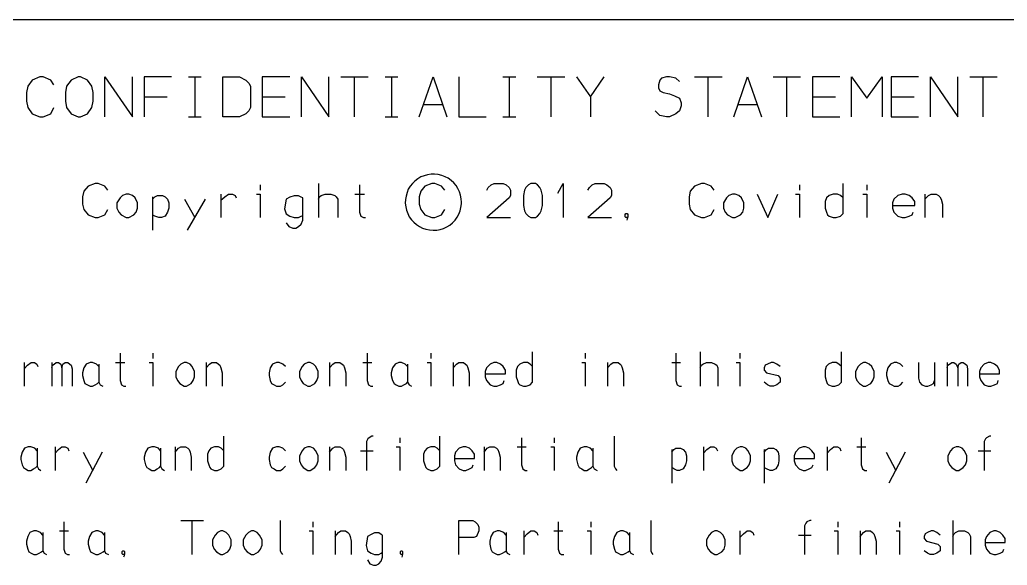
# Model space of a CAD drawing. Extents: x 0 to 1186, y 36 to 805.
# Drawn here: x 728.7 to 825.3, y 91.3 to 144.6 of the extents above; entities that cross this region are included whole.
import ezdxf

# ---------------------------------------------------------------- set-up
doc = ezdxf.new("R2010")
doc.units = 0
doc.layers.add('1', color=1, linetype='CONTINUOUS')

msp = doc.modelspace()

# ---------------------------------------------------------------- linework, layer by layer
at = {"layer": '1'}
for p, q in [((863.9, 144.6), (693.68, 144.6)), ((729.53, 138.1), (729.38, 137.5)), ((729.95, 138.7), (729.53, 138.1)), ((730.7, 139.03), (729.95, 138.7)), ((731.03, 139.03), (730.7, 139.03)), ((731.75, 138.7), (731.03, 139.03)), ((732.05, 138.25), (731.75, 138.7)), ((733.3, 138.1), (733.2, 137.5)), ((733.75, 138.7), (733.3, 138.1)), ((734.43, 139.03), (733.75, 138.7)), ((734.68, 139.03), (734.43, 139.03)), ((735.35, 138.7), (734.68, 139.03)), ((735.78, 138.1), (735.35, 138.7)), ((735.9, 137.5), (735.78, 138.1)), ((737.05, 135.1), (737.05, 139.03)), ((737.05, 139.03), (739.75, 135.1)), ((739.75, 135.1), (739.75, 139.03)), ((743.58, 139.03), (740.9, 139.03)), ((740.9, 139.03), (740.9, 135.1)), ((745.23, 139.03), (746.48, 139.03)), ((745.88, 135.1), (745.88, 139.03)), ((748.58, 135.1), (748.58, 139.03)), ((748.58, 139.03), (750.23, 139.03)), ((750.23, 139.03), (750.85, 138.7)), ((750.85, 138.7), (751.13, 138.4)), ((751.13, 138.4), (751.28, 138.1)), ((751.28, 138.1), (751.28, 136.03)), ((755.13, 139.03), (752.43, 139.03)), ((752.43, 139.03), (752.43, 135.1)), ((756.28, 135.1), (756.28, 139.03)), ((756.28, 139.03), (758.95, 135.1)), ((758.95, 135.1), (758.95, 139.03)), ((760.13, 139.03), (762.8, 139.03)), ((761.45, 135.1), (761.45, 139.03)), ((764.45, 139.03), (765.7, 139.03)), ((765.1, 135.1), (765.1, 139.03)), ((767.8, 135.1), (769.15, 139.03)), ((769.15, 139.03), (770.5, 135.1)), ((771.65, 139.03), (771.65, 135.1)), ((775.98, 139.03), (777.23, 139.03)), ((776.63, 135.1), (776.63, 139.03)), ((779.33, 139.03), (782.03, 139.03)), ((780.68, 135.1), (780.68, 139.03)), ((783.18, 139.03), (784.53, 137.08)), ((784.53, 137.08), (785.88, 139.03)), ((791.33, 138.7), (791.18, 138.25)), ((791.18, 138.25), (791.18, 137.95)), ((791.48, 138.88), (791.33, 138.7)), ((791.98, 139.03), (791.48, 138.88)), ((792.28, 139.03), (791.98, 139.03)), ((792.9, 138.88), (792.28, 139.03)), ((793.25, 138.55), (792.9, 138.88)), ((794.7, 139.03), (797.4, 139.03)), ((796.05, 135.1), (796.05, 139.03)), ((798.55, 135.1), (799.9, 139.03)), ((799.9, 139.03), (801.25, 135.1)), ((802.4, 139.03), (805.08, 139.03)), ((803.75, 135.1), (803.75, 139.03)), ((808.93, 139.03), (806.25, 139.03)), ((806.25, 139.03), (806.25, 135.1)), ((810.08, 135.1), (810.08, 139.03)), ((810.08, 139.03), (811.55, 136.93)), ((811.55, 136.93), (813.05, 139.03)), ((813.05, 139.03), (813.05, 135.1)), ((816.63, 139.03), (813.93, 139.03)), ((813.93, 139.03), (813.93, 135.1)), ((817.78, 135.1), (817.78, 139.03)), ((817.78, 139.03), (820.45, 135.1)), ((820.45, 135.1), (820.45, 139.03)), ((821.63, 139.03), (824.3, 139.03)), ((822.95, 135.1), (822.95, 139.03)), ((729.38, 137.5), (729.38, 136.63)), ((733.2, 137.5), (733.2, 136.63)), ((735.9, 136.63), (735.9, 137.5)), ((791.18, 137.95), (791.33, 137.65)), ((791.33, 137.65), (791.65, 137.5)), ((791.65, 137.5), (792.28, 137.35)), ((792.28, 137.35), (792.75, 137.18)), ((792.75, 137.18), (793.25, 136.93)), ((729.38, 136.63), (729.53, 136.03)), ((733.2, 136.63), (733.3, 136.03)), ((735.78, 136.03), (735.9, 136.63)), ((740.9, 137.08), (743.15, 137.08)), ((752.43, 137.08), (754.68, 137.08)), ((768.2, 136.33), (770.1, 136.33)), ((784.53, 137.08), (784.53, 135.1)), ((793.25, 136.93), (793.4, 136.48)), ((793.4, 136.18), (793.25, 135.7)), ((793.4, 136.48), (793.4, 136.18)), ((798.95, 136.33), (800.85, 136.33)), ((806.25, 137.08), (808.5, 137.08)), ((813.93, 137.08), (816.2, 137.08)), ((729.53, 136.03), (729.95, 135.4)), ((729.95, 135.4), (730.7, 135.1)), ((731.03, 135.1), (731.75, 135.4)), ((731.75, 135.4), (732.05, 136.03)), ((733.3, 136.03), (733.75, 135.4)), ((733.75, 135.4), (734.43, 135.1)), ((734.68, 135.1), (735.35, 135.4)), ((735.35, 135.4), (735.78, 136.03)), ((750.85, 135.4), (750.23, 135.1)), ((751.13, 135.7), (750.85, 135.4)), ((751.28, 136.03), (751.13, 135.7)), ((791.33, 135.25), (790.88, 135.7)), ((791.98, 135.1), (791.33, 135.25)), ((792.9, 135.4), (792.28, 135.1)), ((793.25, 135.7), (792.9, 135.4)), ((730.7, 135.1), (731.03, 135.1)), ((734.43, 135.1), (734.68, 135.1)), ((745.23, 135.1), (746.48, 135.1)), ((750.23, 135.1), (748.58, 135.1)), ((752.43, 135.1), (755.13, 135.1)), ((764.45, 135.1), (765.7, 135.1)), ((771.65, 135.1), (774.33, 135.1)), ((775.98, 135.1), (777.23, 135.1)), ((792.28, 135.1), (791.98, 135.1)), ((806.25, 135.1), (808.93, 135.1)), ((813.93, 135.1), (816.63, 135.1)), ((768.6, 129.45), (768.27, 129.35)), ((768.95, 129.5), (768.6, 129.45)), ((769.3, 129.5), (768.95, 129.5)), ((769.65, 129.48), (769.3, 129.5)), ((770, 129.38), (769.65, 129.48)), ((736.1, 128.6), (735.4, 128.35)), ((736.38, 128.6), (736.1, 128.6)), ((737.05, 128.35), (736.38, 128.6)), ((752.25, 128.48), (752.25, 127.95)), ((757.93, 128.6), (757.93, 125.28)), ((761.95, 128.48), (761.95, 125.8)), ((767.12, 128.6), (766.9, 128.33)), ((767.37, 128.83), (767.12, 128.6)), ((767.65, 129.05), (767.37, 128.83)), ((767.95, 129.23), (767.65, 129.05)), ((768.27, 129.35), (767.95, 129.23)), ((769.03, 128.6), (768.33, 128.35)), ((769.33, 128.6), (769.03, 128.6)), ((769.98, 128.35), (769.33, 128.6)), ((770.32, 129.25), (770, 129.38)), ((770.62, 129.1), (770.32, 129.25)), ((770.9, 128.9), (770.62, 129.1)), ((771.17, 128.65), (770.9, 128.9)), ((771.4, 128.4), (771.17, 128.65)), ((774.53, 128.2), (774.83, 128.48)), ((774.83, 128.48), (775.13, 128.6)), ((775.13, 128.6), (776, 128.6)), ((776, 128.6), (776.28, 128.48)), ((776.28, 128.48), (776.58, 128.2)), ((778.48, 128.48), (778.23, 128.2)), ((778.7, 128.6), (778.48, 128.48)), ((779.15, 128.6), (778.7, 128.6)), ((779.35, 128.48), (779.15, 128.6)), ((779.6, 128.2), (779.35, 128.48)), ((781.35, 127.65), (781.88, 128.6)), ((781.88, 128.6), (781.88, 125.28)), ((784.43, 128.2), (784.7, 128.48)), ((784.7, 128.48), (785, 128.6)), ((785, 128.6), (785.88, 128.6)), ((785.88, 128.6), (786.15, 128.48)), ((786.15, 128.48), (786.45, 128.2)), ((795.4, 128.6), (794.7, 128.35)), ((795.68, 128.6), (795.4, 128.6)), ((796.35, 128.35), (795.68, 128.6)), ((804.98, 128.48), (804.98, 127.95)), ((809.25, 125.65), (809.25, 128.6)), ((811.55, 128.48), (811.55, 127.95)), ((735, 127.83), (734.85, 127.3)), ((735.4, 128.35), (735, 127.83)), ((737.33, 127.95), (737.05, 128.35)), ((739.13, 127.55), (738.78, 127.43)), ((739.38, 127.55), (739.13, 127.55)), ((739.75, 127.43), (739.38, 127.55)), ((748.4, 127.55), (748.4, 125.28)), ((748.78, 127.3), (749.15, 127.55)), ((749.15, 127.55), (749.53, 127.55)), ((749.53, 127.55), (749.78, 127.43)), ((751.88, 127.55), (752.25, 127.55)), ((752.25, 127.55), (752.25, 125.28)), ((758.2, 127.43), (758.6, 127.55)), ((758.6, 127.55), (759.15, 127.55)), ((759.15, 127.55), (759.55, 127.43)), ((761.48, 127.55), (762.45, 127.55)), ((766.6, 127.7), (766.5, 127.35)), ((766.72, 128.03), (766.6, 127.7)), ((766.9, 128.33), (766.72, 128.03)), ((767.95, 127.83), (767.8, 127.3)), ((768.33, 128.35), (767.95, 127.83)), ((770.28, 127.95), (769.98, 128.35)), ((771.57, 128.1), (771.4, 128.4)), ((771.72, 127.78), (771.57, 128.1)), ((771.82, 127.45), (771.72, 127.78)), ((774.4, 127.95), (774.53, 128.2)), ((776.58, 128.2), (776.73, 127.95)), ((776.73, 127.95), (776.73, 127.43)), ((778.1, 127.95), (778, 127.43)), ((778.23, 128.2), (778.1, 127.95)), ((779.7, 127.95), (779.6, 128.2)), ((779.83, 127.43), (779.7, 127.95)), ((784.28, 127.95), (784.43, 128.2)), ((786.45, 128.2), (786.6, 127.95)), ((786.6, 127.95), (786.6, 127.43)), ((794.3, 127.83), (794.18, 127.3)), ((794.7, 128.35), (794.3, 127.83)), ((796.63, 127.95), (796.35, 128.35)), ((798.43, 127.55), (798.08, 127.43)), ((798.7, 127.55), (798.43, 127.55)), ((799.05, 127.43), (798.7, 127.55)), ((800.83, 127.55), (801.88, 125.28)), ((801.88, 125.28), (802.85, 127.55)), ((804.58, 127.55), (804.98, 127.55)), ((804.98, 127.55), (804.98, 125.28)), ((808.28, 127.55), (807.88, 127.43)), ((808.7, 127.55), (808.28, 127.55)), ((808.98, 127.43), (808.7, 127.55)), ((811.18, 127.55), (811.55, 127.55)), ((811.55, 127.55), (811.55, 125.28)), ((815.03, 127.55), (814.6, 127.43)), ((815.3, 127.55), (815.03, 127.55)), ((815.7, 127.43), (815.3, 127.55)), ((817.23, 127.55), (817.23, 125.28)), ((817.6, 127.43), (817.85, 127.55)), ((817.85, 127.55), (818.35, 127.55)), ((818.35, 127.55), (818.58, 127.43)), ((734.85, 127.3), (734.85, 126.58)), ((734.85, 126.58), (735, 126.05)), ((738.53, 127.18), (738.23, 126.7)), ((738.23, 126.7), (738.23, 126.18)), ((738.78, 127.43), (738.53, 127.18)), ((740, 127.18), (739.75, 127.43)), ((740.25, 126.7), (740, 127.18)), ((740.25, 126.18), (740.25, 126.7)), ((741.7, 127.3), (741.7, 124.03)), ((741.7, 127.05), (741.95, 127.3)), ((741.95, 127.3), (742.18, 127.43)), ((742.18, 127.43), (742.68, 127.43)), ((742.68, 127.43), (742.93, 127.3)), ((742.93, 127.3), (743.18, 127.05)), ((743.18, 127.05), (743.3, 126.7)), ((743.3, 126.7), (743.3, 126.18)), ((744.83, 127.05), (745.85, 125.28)), ((746.85, 127.05), (745.1, 124.03)), ((748.4, 126.95), (748.78, 127.3)), ((749.78, 127.43), (749.88, 127.18)), ((754.78, 127.05), (754.63, 126.13)), ((755.15, 127.25), (754.78, 127.05)), ((755.55, 127.4), (755.15, 127.25)), ((756, 127.4), (755.55, 127.4)), ((756.25, 127.25), (756, 127.4)), ((756.4, 127.18), (756.25, 127.25)), ((756.4, 125), (756.4, 127.18)), ((757.93, 127.05), (758.05, 127.3)), ((758.05, 127.3), (758.2, 127.43)), ((759.55, 127.43), (759.68, 127.3)), ((759.68, 127.3), (759.83, 127.05)), ((759.83, 127.05), (759.83, 125.28)), ((766.45, 127.03), (766.42, 126.68)), ((766.42, 126.68), (766.47, 126.33)), ((766.5, 127.35), (766.45, 127.03)), ((767.8, 127.3), (767.8, 126.58)), ((767.8, 126.58), (767.95, 126.05)), ((771.9, 127.1), (771.82, 127.45)), ((771.87, 126.25), (771.92, 126.6)), ((771.92, 126.78), (771.9, 127.1)), ((771.92, 126.6), (771.92, 126.78)), ((776.58, 127.18), (774.4, 125.28)), ((776.73, 127.43), (776.58, 127.18)), ((778, 127.43), (778, 126.43)), ((779.83, 126.43), (779.83, 127.43)), ((786.45, 127.18), (784.28, 125.28)), ((786.6, 127.43), (786.45, 127.18)), ((794.18, 127.3), (794.18, 126.58)), ((794.18, 126.58), (794.3, 126.05)), ((797.83, 127.18), (797.55, 126.7)), ((797.55, 126.7), (797.55, 126.18)), ((798.08, 127.43), (797.83, 127.18)), ((799.3, 127.18), (799.05, 127.43)), ((799.55, 126.7), (799.3, 127.18)), ((799.55, 126.18), (799.55, 126.7)), ((807.63, 127.18), (807.48, 126.83)), ((807.48, 126.83), (807.48, 126.18)), ((807.88, 127.43), (807.63, 127.18)), ((809.25, 127.18), (808.98, 127.43)), ((814.2, 127.05), (814.08, 126.7)), ((814.08, 126.7), (814.08, 126.18)), ((814.6, 127.43), (814.2, 127.05)), ((816, 127.18), (815.7, 127.43)), ((816.25, 126.83), (816, 127.18)), ((816.25, 126.43), (816.25, 126.83)), ((817.23, 127.05), (817.6, 127.43)), ((818.58, 127.43), (818.7, 127.3)), ((818.7, 127.3), (818.83, 127.05)), ((818.83, 127.05), (818.95, 126.58)), ((818.95, 126.58), (818.95, 125.28)), ((735, 126.05), (735.4, 125.53)), ((737.05, 125.53), (737.33, 126.05)), ((738.23, 126.18), (738.4, 125.8)), ((738.4, 125.8), (738.65, 125.53)), ((739.88, 125.53), (740.1, 125.8)), ((740.1, 125.8), (740.25, 126.18)), ((743.18, 125.8), (742.93, 125.4)), ((743.3, 126.18), (743.18, 125.8)), ((754.63, 126.13), (754.78, 125.63)), ((754.78, 125.63), (755.15, 125.4)), ((761.95, 125.8), (762.08, 125.4)), ((766.47, 126.33), (766.55, 125.98)), ((766.55, 125.98), (766.67, 125.65)), ((766.67, 125.65), (766.82, 125.35)), ((767.95, 126.05), (768.33, 125.53)), ((769.98, 125.53), (770.28, 126.05)), ((771.5, 125.3), (771.67, 125.6)), ((771.67, 125.6), (771.8, 125.93)), ((771.8, 125.93), (771.87, 126.25)), ((778, 126.43), (778.1, 125.93)), ((778.1, 125.93), (778.23, 125.65)), ((778.23, 125.65), (778.48, 125.4)), ((779.35, 125.4), (779.6, 125.65)), ((779.6, 125.65), (779.7, 125.93)), ((779.7, 125.93), (779.83, 126.43)), ((787.93, 125.58), (788, 125.65)), ((787.93, 125.35), (787.93, 125.58)), ((788, 125.65), (788.13, 125.65)), ((788.13, 125.65), (788.2, 125.58)), ((788.2, 125.58), (788.2, 125.35)), ((794.3, 126.05), (794.7, 125.53)), ((796.35, 125.53), (796.63, 126.05)), ((797.55, 126.18), (797.7, 125.8)), ((797.7, 125.8), (797.95, 125.53)), ((799.2, 125.53), (799.43, 125.8)), ((799.43, 125.8), (799.55, 126.18)), ((807.48, 126.18), (807.63, 125.8)), ((807.63, 125.8), (807.73, 125.53)), ((808.98, 125.4), (809.25, 125.65)), ((814.08, 126.43), (816.25, 126.43)), ((814.08, 126.18), (814.2, 125.8)), ((814.2, 125.8), (814.6, 125.4)), ((816, 125.53), (816.1, 125.8)), ((735.4, 125.53), (736.1, 125.28)), ((736.1, 125.28), (736.38, 125.28)), ((736.38, 125.28), (737.05, 125.53)), ((738.65, 125.53), (739.13, 125.28)), ((739.13, 125.28), (739.38, 125.28)), ((739.38, 125.28), (739.88, 125.53)), ((741.95, 125.4), (741.7, 125.53)), ((742.33, 125.28), (741.95, 125.4)), ((742.58, 125.28), (742.33, 125.28)), ((742.93, 125.4), (742.58, 125.28)), ((754.78, 124.75), (755.03, 124.38)), ((755.15, 125.4), (755.55, 125.28)), ((755.55, 125.28), (756, 125.28)), ((756, 125.28), (756.25, 125.4)), ((756, 124.38), (756.25, 124.63)), ((756.25, 125.4), (756.4, 125.48)), ((756.25, 124.63), (756.4, 125)), ((762.08, 125.4), (762.33, 125.28)), ((762.33, 125.28), (762.55, 125.28)), ((766.82, 125.35), (767.02, 125.05)), ((767.02, 125.05), (767.25, 124.8)), ((767.25, 124.8), (767.52, 124.58)), ((767.52, 124.58), (767.82, 124.38)), ((768.33, 125.53), (769.03, 125.28)), ((769.03, 125.28), (769.33, 125.28)), ((769.33, 125.28), (769.98, 125.53)), ((770.77, 124.53), (771.05, 124.75)), ((771.05, 124.75), (771.3, 125)), ((771.3, 125), (771.5, 125.3)), ((774.4, 125.28), (776.73, 125.28)), ((778.48, 125.4), (778.7, 125.28)), ((778.7, 125.28), (779.15, 125.28)), ((779.15, 125.28), (779.35, 125.4)), ((784.28, 125.28), (786.6, 125.28)), ((788, 125.28), (787.93, 125.35)), ((788.13, 125.28), (788, 125.28)), ((788.13, 125.15), (788.08, 125)), ((788.2, 125.35), (788.13, 125.28)), ((788.2, 125.35), (788.13, 125.15)), ((794.7, 125.53), (795.4, 125.28)), ((795.4, 125.28), (795.68, 125.28)), ((795.68, 125.28), (796.35, 125.53)), ((797.95, 125.53), (798.43, 125.28)), ((798.43, 125.28), (798.7, 125.28)), ((798.7, 125.28), (799.2, 125.53)), ((807.73, 125.53), (807.88, 125.4)), ((807.88, 125.4), (808.28, 125.28)), ((808.28, 125.28), (808.58, 125.28)), ((808.58, 125.28), (808.98, 125.4)), ((814.6, 125.4), (815.03, 125.28)), ((815.03, 125.28), (815.3, 125.28)), ((815.3, 125.28), (815.7, 125.4)), ((815.7, 125.4), (816, 125.53)), ((755.03, 124.38), (755.43, 124.23)), ((755.43, 124.23), (755.73, 124.23)), ((755.73, 124.23), (756, 124.38)), ((767.82, 124.38), (768.12, 124.23)), ((768.12, 124.23), (768.45, 124.13)), ((768.45, 124.13), (768.8, 124.05)), ((768.8, 124.05), (769.15, 124.03)), ((769.15, 124.03), (769.5, 124.03)), ((769.5, 124.03), (769.85, 124.1)), ((769.85, 124.1), (770.17, 124.2)), ((770.17, 124.2), (770.5, 124.35)), ((770.5, 124.35), (770.77, 124.53)), ((778.88, 109.18), (778.88, 112.13)), ((795.25, 112.13), (795.25, 108.8)), ((809.08, 109.18), (809.08, 112.13)), ((729.15, 111.1), (729.15, 108.8)), ((729.48, 110.83), (729.83, 111.1)), ((729.83, 111.1), (730.18, 111.1)), ((730.18, 111.1), (730.4, 110.95)), ((731.85, 111.1), (731.85, 108.8)), ((732.08, 110.95), (732.3, 111.1)), ((732.3, 111.1), (732.5, 111.1)), ((732.5, 111.1), (732.73, 110.95)), ((732.95, 110.95), (733.18, 111.1)), ((733.18, 111.1), (733.43, 111.1)), ((733.43, 111.1), (733.63, 110.95)), ((735.6, 111.1), (735.23, 110.95)), ((735.85, 111.1), (735.6, 111.1)), ((736.23, 110.95), (735.85, 111.1)), ((738.1, 111.1), (739, 111.1)), ((738.55, 112), (738.55, 109.33)), ((741.38, 111.1), (741.73, 111.1)), ((741.73, 112), (741.73, 111.48)), ((741.73, 111.1), (741.73, 108.8)), ((744.8, 111.1), (744.48, 110.95)), ((745.03, 111.1), (744.8, 111.1)), ((745.38, 110.95), (745.03, 111.1)), ((746.95, 111.1), (746.95, 108.8)), ((747.28, 110.95), (747.5, 111.1)), ((747.5, 111.1), (747.95, 111.1)), ((747.95, 111.1), (748.15, 110.95)), ((753.83, 111.1), (753.45, 110.95)), ((754.1, 111.1), (753.83, 111.1)), ((754.45, 110.95), (754.1, 111.1)), ((756.9, 111.1), (756.55, 110.95)), ((757.13, 111.1), (756.9, 111.1)), ((757.45, 110.95), (757.13, 111.1)), ((759.03, 111.1), (759.03, 108.8)), ((759.35, 110.95), (759.58, 111.1)), ((759.58, 111.1), (760.03, 111.1)), ((760.03, 111.1), (760.25, 110.95)), ((762.28, 111.1), (763.15, 111.1)), ((762.7, 112), (762.7, 109.33)), ((765.8, 111.1), (765.43, 110.95)), ((766.05, 111.1), (765.8, 111.1)), ((766.43, 110.95), (766.05, 111.1)), ((768.58, 111.1), (768.93, 111.1)), ((768.93, 112), (768.93, 111.48)), ((768.93, 111.1), (768.93, 108.8)), ((771.1, 111.1), (771.1, 108.8)), ((771.43, 110.95), (771.65, 111.1)), ((771.65, 111.1), (772.13, 111.1)), ((772.13, 111.1), (772.33, 110.95)), ((775.1, 111.1), (774.73, 110.95)), ((775.38, 111.1), (775.1, 111.1)), ((775.73, 110.95), (775.38, 111.1)), ((777.98, 111.1), (777.63, 110.95)), ((778.38, 111.1), (777.98, 111.1)), ((778.63, 110.95), (778.38, 111.1)), ((783.68, 111.1), (784.03, 111.1)), ((784.03, 112), (784.03, 111.48)), ((784.03, 111.1), (784.03, 108.8)), ((786.2, 111.1), (786.2, 108.8)), ((786.53, 110.95), (786.75, 111.1)), ((786.75, 111.1), (787.23, 111.1)), ((787.23, 111.1), (787.43, 110.95)), ((792.48, 111.1), (793.35, 111.1)), ((792.9, 112), (792.9, 109.33)), ((795.53, 110.95), (795.88, 111.1)), ((795.88, 111.1), (796.38, 111.1)), ((796.38, 111.1), (796.73, 110.95)), ((798.78, 111.1), (799.13, 111.1)), ((799.13, 112), (799.13, 111.48)), ((799.13, 111.1), (799.13, 108.8)), ((802.2, 111.1), (801.85, 110.95)), ((802.43, 111.1), (802.2, 111.1)), ((802.75, 110.95), (802.43, 111.1)), ((808.18, 111.1), (807.83, 110.95)), ((808.58, 111.1), (808.18, 111.1)), ((808.83, 110.95), (808.58, 111.1)), ((811.25, 111.1), (810.93, 110.95)), ((811.48, 111.1), (811.25, 111.1)), ((811.8, 110.95), (811.48, 111.1)), ((814.23, 111.1), (813.88, 110.95)), ((814.5, 111.1), (814.23, 111.1)), ((814.85, 110.95), (814.5, 111.1)), ((816.63, 111.1), (816.63, 109.58)), ((818.18, 111.1), (818.18, 108.8)), ((819.43, 111.1), (819.43, 108.8)), ((819.65, 110.95), (819.88, 111.1)), ((819.88, 111.1), (820.08, 111.1)), ((820.08, 111.1), (820.3, 110.95)), ((820.55, 110.95), (820.78, 111.1)), ((820.78, 111.1), (821, 111.1)), ((821, 111.1), (821.2, 110.95)), ((823.42, 111.1), (823.05, 110.95)), ((823.7, 111.1), (823.42, 111.1)), ((824.05, 110.95), (823.7, 111.1)), ((729.15, 110.48), (729.48, 110.83)), ((730.4, 110.95), (730.5, 110.7)), ((731.85, 110.58), (731.93, 110.83)), ((731.93, 110.83), (732.08, 110.95)), ((732.73, 110.95), (732.85, 110.58)), ((732.85, 110.58), (732.95, 110.95)), ((732.85, 110.58), (732.85, 108.8)), ((733.63, 110.95), (733.75, 110.83)), ((733.75, 110.83), (733.85, 110.48)), ((733.85, 110.48), (733.85, 108.8)), ((734.98, 110.58), (734.85, 110.1)), ((734.85, 110.1), (734.85, 109.83)), ((735.23, 110.95), (734.98, 110.58)), ((736.45, 110.7), (736.23, 110.95)), ((736.45, 110.95), (736.45, 109.18)), ((744.25, 110.7), (744, 110.23)), ((744, 110.23), (744, 109.7)), ((744.48, 110.95), (744.25, 110.7)), ((745.6, 110.7), (745.38, 110.95)), ((745.83, 110.23), (745.6, 110.7)), ((745.83, 109.7), (745.83, 110.23)), ((746.95, 110.58), (747.28, 110.95)), ((748.15, 110.95), (748.28, 110.83)), ((748.28, 110.83), (748.4, 110.58)), ((748.4, 110.58), (748.53, 110.1)), ((748.53, 110.1), (748.53, 108.8)), ((753.23, 110.58), (753.1, 110.1)), ((753.1, 110.1), (753.1, 109.83)), ((753.45, 110.95), (753.23, 110.58)), ((754.7, 110.7), (754.45, 110.95)), ((756.33, 110.7), (756.08, 110.23)), ((756.08, 110.23), (756.08, 109.7)), ((756.55, 110.95), (756.33, 110.7)), ((757.68, 110.7), (757.45, 110.95)), ((757.9, 110.23), (757.68, 110.7)), ((757.9, 109.7), (757.9, 110.23)), ((759.03, 110.58), (759.35, 110.95)), ((760.25, 110.95), (760.38, 110.83)), ((760.38, 110.83), (760.48, 110.58)), ((760.48, 110.58), (760.6, 110.1)), ((760.6, 110.1), (760.6, 108.8)), ((765.18, 110.58), (765.05, 110.1)), ((765.05, 110.1), (765.05, 109.83)), ((765.43, 110.95), (765.18, 110.58)), ((766.65, 110.7), (766.43, 110.95)), ((766.65, 110.95), (766.65, 109.18)), ((771.1, 110.58), (771.43, 110.95)), ((772.33, 110.95), (772.45, 110.83)), ((772.45, 110.83), (772.55, 110.58)), ((772.55, 110.58), (772.68, 110.1)), ((772.68, 110.1), (772.68, 108.8)), ((774.38, 110.58), (774.25, 110.23)), ((774.25, 110.23), (774.25, 109.7)), ((774.73, 110.95), (774.38, 110.58)), ((776, 110.7), (775.73, 110.95)), ((776.23, 110.35), (776, 110.7)), ((776.23, 109.98), (776.23, 110.35)), ((777.4, 110.7), (777.28, 110.35)), ((777.28, 110.35), (777.28, 109.7)), ((777.63, 110.95), (777.4, 110.7)), ((778.88, 110.7), (778.63, 110.95)), ((786.2, 110.58), (786.53, 110.95)), ((787.43, 110.95), (787.55, 110.83)), ((787.55, 110.83), (787.65, 110.58)), ((787.65, 110.58), (787.78, 110.1)), ((787.78, 110.1), (787.78, 108.8)), ((795.25, 110.58), (795.4, 110.83)), ((795.4, 110.83), (795.53, 110.95)), ((796.73, 110.95), (796.88, 110.83)), ((796.88, 110.83), (797, 110.58)), ((797, 110.58), (797, 108.8)), ((801.63, 110.83), (801.53, 110.58)), ((801.53, 110.58), (801.53, 110.35)), ((801.53, 110.35), (801.75, 110.1)), ((801.85, 110.95), (801.63, 110.83)), ((801.75, 110.1), (802.88, 109.83)), ((803.08, 110.7), (802.75, 110.95)), ((807.6, 110.7), (807.48, 110.35)), ((807.48, 110.35), (807.48, 109.7)), ((807.83, 110.95), (807.6, 110.7)), ((809.08, 110.7), (808.83, 110.95)), ((810.7, 110.7), (810.45, 110.23)), ((810.45, 110.23), (810.45, 109.7)), ((810.93, 110.95), (810.7, 110.7)), ((812.05, 110.7), (811.8, 110.95)), ((812.28, 110.23), (812.05, 110.7)), ((812.28, 109.7), (812.28, 110.23)), ((813.63, 110.58), (813.5, 110.1)), ((813.5, 110.1), (813.5, 109.83)), ((813.88, 110.95), (813.63, 110.58)), ((815.1, 110.7), (814.85, 110.95)), ((819.43, 110.58), (819.5, 110.83)), ((819.5, 110.83), (819.65, 110.95)), ((820.3, 110.95), (820.45, 110.58)), ((820.45, 110.58), (820.55, 110.95)), ((820.45, 110.58), (820.45, 108.8)), ((821.2, 110.95), (821.33, 110.83)), ((821.33, 110.83), (821.42, 110.48)), ((821.42, 110.48), (821.42, 108.8)), ((822.7, 110.58), (822.58, 110.23)), ((822.58, 110.23), (822.58, 109.7)), ((823.05, 110.95), (822.7, 110.58)), ((824.33, 110.7), (824.05, 110.95)), ((824.55, 110.35), (824.33, 110.7)), ((824.55, 109.98), (824.55, 110.35)), ((734.85, 109.83), (734.98, 109.33)), ((734.98, 109.33), (735.1, 109.05)), ((736.33, 109.05), (736.45, 109.18)), ((736.45, 109.18), (736.58, 108.93)), ((738.55, 109.33), (738.68, 108.93)), ((744, 109.7), (744.15, 109.33)), ((744.15, 109.33), (744.38, 109.05)), ((745.5, 109.05), (745.7, 109.33)), ((745.7, 109.33), (745.83, 109.7)), ((753.1, 109.83), (753.23, 109.33)), ((753.23, 109.33), (753.33, 109.05)), ((754.45, 108.93), (754.7, 109.18)), ((756.08, 109.7), (756.23, 109.33)), ((756.23, 109.33), (756.45, 109.05)), ((757.58, 109.05), (757.78, 109.33)), ((757.78, 109.33), (757.9, 109.7)), ((762.7, 109.33), (762.83, 108.93)), ((765.05, 109.83), (765.18, 109.33)), ((765.18, 109.33), (765.33, 109.05)), ((766.53, 109.05), (766.65, 109.18)), ((766.65, 109.18), (766.8, 108.93)), ((774.25, 109.98), (776.23, 109.98)), ((774.25, 109.7), (774.38, 109.33)), ((774.38, 109.33), (774.73, 108.93)), ((776, 109.05), (776.1, 109.33)), ((777.28, 109.7), (777.4, 109.33)), ((777.4, 109.33), (777.5, 109.05)), ((778.63, 108.93), (778.88, 109.18)), ((792.9, 109.33), (793.03, 108.93)), ((801.85, 108.93), (801.53, 109.18)), ((803.08, 109.18), (802.75, 108.93)), ((802.88, 109.83), (803.08, 109.58)), ((803.08, 109.58), (803.08, 109.18)), ((807.48, 109.7), (807.6, 109.33)), ((807.6, 109.33), (807.7, 109.05)), ((808.83, 108.93), (809.08, 109.18)), ((810.45, 109.7), (810.6, 109.33)), ((810.6, 109.33), (810.83, 109.05)), ((811.95, 109.05), (812.15, 109.33)), ((812.15, 109.33), (812.28, 109.7)), ((813.5, 109.83), (813.63, 109.33)), ((813.63, 109.33), (813.75, 109.05)), ((814.85, 108.93), (815.1, 109.18)), ((816.63, 109.58), (816.73, 109.18)), ((816.73, 109.18), (816.95, 108.93)), ((818.08, 109.05), (818.18, 109.33)), ((822.58, 109.98), (824.55, 109.98)), ((822.58, 109.7), (822.7, 109.33)), ((822.7, 109.33), (823.05, 108.93)), ((824.33, 109.05), (824.42, 109.33)), ((735.1, 109.05), (735.35, 108.93)), ((735.35, 108.93), (735.6, 108.8)), ((735.6, 108.8), (735.85, 108.8)), ((735.85, 108.8), (736.1, 108.93)), ((736.1, 108.93), (736.33, 109.05)), ((736.58, 108.93), (736.85, 108.8)), ((738.68, 108.93), (738.9, 108.8)), ((738.9, 108.8), (739.1, 108.8)), ((744.38, 109.05), (744.8, 108.8)), ((744.8, 108.8), (745.03, 108.8)), ((745.03, 108.8), (745.5, 109.05)), ((753.33, 109.05), (753.6, 108.93)), ((753.6, 108.93), (753.83, 108.8)), ((753.83, 108.8), (754.23, 108.8)), ((754.23, 108.8), (754.45, 108.93)), ((756.45, 109.05), (756.9, 108.8)), ((756.9, 108.8), (757.13, 108.8)), ((757.13, 108.8), (757.58, 109.05)), ((762.83, 108.93), (763.05, 108.8)), ((763.05, 108.8), (763.25, 108.8)), ((765.33, 109.05), (765.55, 108.93)), ((765.55, 108.93), (765.8, 108.8)), ((765.8, 108.8), (766.05, 108.8)), ((766.05, 108.8), (766.3, 108.93)), ((766.3, 108.93), (766.53, 109.05)), ((766.8, 108.93), (767.05, 108.8)), ((774.73, 108.93), (775.1, 108.8)), ((775.1, 108.8), (775.38, 108.8)), ((775.38, 108.8), (775.73, 108.93)), ((775.73, 108.93), (776, 109.05)), ((777.5, 109.05), (777.63, 108.93)), ((777.63, 108.93), (777.98, 108.8)), ((777.98, 108.8), (778.25, 108.8)), ((778.25, 108.8), (778.63, 108.93)), ((793.03, 108.93), (793.25, 108.8)), ((793.25, 108.8), (793.45, 108.8)), ((802.1, 108.8), (801.85, 108.93)), ((802.43, 108.8), (802.1, 108.8)), ((802.75, 108.93), (802.43, 108.8)), ((807.7, 109.05), (807.83, 108.93)), ((807.83, 108.93), (808.18, 108.8)), ((808.18, 108.8), (808.45, 108.8)), ((808.45, 108.8), (808.83, 108.93)), ((810.83, 109.05), (811.25, 108.8)), ((811.25, 108.8), (811.48, 108.8)), ((811.48, 108.8), (811.95, 109.05)), ((813.75, 109.05), (814, 108.93)), ((814, 108.93), (814.23, 108.8)), ((814.23, 108.8), (814.63, 108.8)), ((814.63, 108.8), (814.85, 108.93)), ((816.95, 108.93), (817.3, 108.8)), ((817.3, 108.8), (817.53, 108.8)), ((817.53, 108.8), (817.85, 108.93)), ((817.85, 108.93), (818.08, 109.05)), ((823.05, 108.93), (823.42, 108.8)), ((823.42, 108.8), (823.7, 108.8)), ((823.7, 108.8), (824.05, 108.93)), ((824.05, 108.93), (824.33, 109.05)), ((748.67, 100.95), (748.67, 103.9)), ((762.78, 103.63), (762.65, 103.38)), ((762.65, 103.38), (762.65, 100.55)), ((762.88, 103.75), (762.78, 103.63)), ((763.15, 103.9), (762.88, 103.75)), ((763.28, 103.9), (763.15, 103.9)), ((765.9, 103.75), (765.9, 103.25)), ((769.8, 100.95), (769.8, 103.9)), ((777.8, 103.75), (777.8, 101.08)), ((781, 103.75), (781, 103.25)), ((786.85, 103.9), (786.85, 100.95)), ((811.02, 103.75), (811.02, 101.08)), ((823.18, 103.63), (823.05, 103.38)), ((823.05, 103.38), (823.05, 100.55)), ((823.28, 103.75), (823.18, 103.63)), ((823.55, 103.9), (823.28, 103.75)), ((823.7, 103.9), (823.55, 103.9)), ((729.18, 102.73), (728.95, 102.33)), ((729.55, 102.85), (729.18, 102.73)), ((729.8, 102.85), (729.55, 102.85)), ((730.2, 102.73), (729.8, 102.85)), ((730.43, 102.45), (730.2, 102.73)), ((730.43, 102.73), (730.43, 100.95)), ((732.18, 102.85), (732.18, 100.55)), ((732.18, 102.25), (732.5, 102.6)), ((732.5, 102.6), (732.85, 102.85)), ((732.85, 102.85), (733.18, 102.85)), ((733.18, 102.85), (733.43, 102.73)), ((733.43, 102.73), (733.53, 102.45)), ((741.25, 102.73), (741.03, 102.33)), ((741.63, 102.85), (741.25, 102.73)), ((741.9, 102.85), (741.63, 102.85)), ((742.28, 102.73), (741.9, 102.85)), ((742.5, 102.45), (742.28, 102.73)), ((742.5, 102.73), (742.5, 100.95)), ((743.93, 102.85), (743.93, 100.55)), ((743.93, 102.33), (744.25, 102.73)), ((744.25, 102.73), (744.48, 102.85)), ((744.48, 102.85), (744.93, 102.85)), ((744.93, 102.85), (745.15, 102.73)), ((745.15, 102.73), (745.28, 102.6)), ((745.28, 102.6), (745.38, 102.33)), ((747.2, 102.45), (747.08, 102.13)), ((747.42, 102.73), (747.2, 102.45)), ((747.77, 102.85), (747.42, 102.73)), ((748.17, 102.85), (747.77, 102.85)), ((748.42, 102.73), (748.17, 102.85)), ((748.67, 102.45), (748.42, 102.73)), ((753.45, 102.73), (753.23, 102.33)), ((753.83, 102.85), (753.45, 102.73)), ((754.1, 102.85), (753.83, 102.85)), ((754.45, 102.73), (754.1, 102.85)), ((754.7, 102.45), (754.45, 102.73)), ((756.33, 102.45), (756.08, 101.98)), ((756.55, 102.73), (756.33, 102.45)), ((756.9, 102.85), (756.55, 102.73)), ((757.13, 102.85), (756.9, 102.85)), ((757.45, 102.73), (757.13, 102.85)), ((757.68, 102.45), (757.45, 102.73)), ((757.9, 101.98), (757.68, 102.45)), ((759.03, 102.85), (759.03, 100.55)), ((759.03, 102.33), (759.35, 102.73)), ((759.35, 102.73), (759.58, 102.85)), ((759.58, 102.85), (760.03, 102.85)), ((760.03, 102.85), (760.25, 102.73)), ((760.25, 102.73), (760.38, 102.6)), ((760.38, 102.6), (760.48, 102.33)), ((762.05, 102.45), (763.28, 102.45)), ((765.55, 102.85), (765.9, 102.85)), ((765.9, 102.85), (765.9, 100.55)), ((768.33, 102.45), (768.2, 102.13)), ((768.58, 102.73), (768.33, 102.45)), ((768.93, 102.85), (768.58, 102.73)), ((769.33, 102.85), (768.93, 102.85)), ((769.55, 102.73), (769.33, 102.85)), ((769.8, 102.45), (769.55, 102.73)), ((771.7, 102.73), (771.35, 102.33)), ((772.1, 102.85), (771.7, 102.73)), ((772.35, 102.85), (772.1, 102.85)), ((772.7, 102.73), (772.35, 102.85)), ((772.98, 102.45), (772.7, 102.73)), ((773.2, 102.13), (772.98, 102.45)), ((774.13, 102.85), (774.13, 100.55)), ((774.13, 102.33), (774.45, 102.73)), ((774.45, 102.73), (774.68, 102.85)), ((774.68, 102.85), (775.13, 102.85)), ((775.13, 102.85), (775.35, 102.73)), ((775.35, 102.73), (775.48, 102.6)), ((775.48, 102.6), (775.58, 102.33)), ((777.38, 102.85), (778.25, 102.85)), ((780.65, 102.85), (781, 102.85)), ((781, 102.85), (781, 100.55)), ((783.53, 102.73), (783.3, 102.33)), ((783.93, 102.85), (783.53, 102.73)), ((784.18, 102.85), (783.93, 102.85)), ((784.55, 102.73), (784.18, 102.85)), ((784.78, 102.45), (784.55, 102.73)), ((784.78, 102.73), (784.78, 100.95)), ((792.48, 102.6), (792.48, 99.3)), ((792.48, 102.33), (792.7, 102.6)), ((792.7, 102.6), (792.9, 102.73)), ((792.9, 102.73), (793.35, 102.73)), ((793.35, 102.73), (793.6, 102.6)), ((793.6, 102.6), (793.83, 102.33)), ((795.6, 102.85), (795.6, 100.55)), ((795.6, 102.25), (795.93, 102.6)), ((795.93, 102.6), (796.28, 102.85)), ((796.28, 102.85), (796.6, 102.85)), ((796.6, 102.85), (796.83, 102.73)), ((796.83, 102.73), (796.95, 102.45)), ((798.6, 102.45), (798.35, 101.98)), ((798.85, 102.73), (798.6, 102.45)), ((799.18, 102.85), (798.85, 102.73)), ((799.4, 102.85), (799.18, 102.85)), ((799.73, 102.73), (799.4, 102.85)), ((799.95, 102.45), (799.73, 102.73)), ((800.2, 101.98), (799.95, 102.45)), ((801.53, 102.6), (801.53, 99.3)), ((801.53, 102.33), (801.75, 102.6)), ((801.75, 102.6), (801.95, 102.73)), ((801.95, 102.73), (802.43, 102.73)), ((802.43, 102.73), (802.65, 102.6)), ((802.65, 102.6), (802.88, 102.33)), ((804.93, 102.73), (804.58, 102.33)), ((805.33, 102.85), (804.93, 102.73)), ((805.58, 102.85), (805.33, 102.85)), ((805.93, 102.73), (805.58, 102.85)), ((806.2, 102.45), (805.93, 102.73)), ((806.43, 102.13), (806.2, 102.45)), ((807.68, 102.85), (807.68, 100.55)), ((807.68, 102.25), (808, 102.6)), ((808, 102.6), (808.35, 102.85)), ((808.35, 102.85), (808.7, 102.85)), ((808.7, 102.85), (808.92, 102.73)), ((808.92, 102.73), (809.02, 102.45)), ((810.6, 102.85), (811.47, 102.85)), ((819.75, 102.45), (819.5, 101.98)), ((819.97, 102.73), (819.75, 102.45)), ((820.3, 102.85), (819.97, 102.73)), ((820.55, 102.85), (820.3, 102.85)), ((820.88, 102.73), (820.55, 102.85)), ((821.1, 102.45), (820.88, 102.73)), ((821.33, 101.98), (821.1, 102.45)), ((822.45, 102.45), (823.7, 102.45)), ((728.95, 102.33), (728.83, 101.85)), ((728.83, 101.85), (728.83, 101.6)), ((728.83, 101.6), (728.95, 101.08)), ((734.93, 102.33), (735.88, 100.55)), ((736.78, 102.33), (735.2, 99.3)), ((741.03, 102.33), (740.9, 101.85)), ((740.9, 101.85), (740.9, 101.6)), ((740.9, 101.6), (741.03, 101.08)), ((745.38, 102.33), (745.5, 101.85)), ((745.5, 101.85), (745.5, 100.55)), ((747.08, 102.13), (747.08, 101.48)), ((747.08, 101.48), (747.2, 101.08)), ((753.23, 102.33), (753.1, 101.85)), ((753.1, 101.85), (753.1, 101.6)), ((753.1, 101.6), (753.23, 101.08)), ((756.08, 101.98), (756.08, 101.48)), ((756.08, 101.48), (756.23, 101.08)), ((757.78, 101.08), (757.9, 101.48)), ((757.9, 101.48), (757.9, 101.98)), ((760.48, 102.33), (760.6, 101.85)), ((760.6, 101.85), (760.6, 100.55)), ((768.2, 102.13), (768.2, 101.48)), ((768.2, 101.48), (768.33, 101.08)), ((771.35, 102.33), (771.23, 101.98)), ((771.23, 101.98), (771.23, 101.48)), ((771.23, 101.73), (773.2, 101.73)), ((771.23, 101.48), (771.35, 101.08)), ((773.2, 101.73), (773.2, 102.13)), ((775.58, 102.33), (775.7, 101.85)), ((775.7, 101.85), (775.7, 100.55)), ((783.3, 102.33), (783.18, 101.85)), ((783.18, 101.85), (783.18, 101.6)), ((783.18, 101.6), (783.3, 101.08)), ((793.83, 102.33), (793.92, 101.98)), ((793.92, 101.48), (793.83, 101.08)), ((793.92, 101.98), (793.92, 101.48)), ((798.35, 101.98), (798.35, 101.48)), ((798.35, 101.48), (798.5, 101.08)), ((800.05, 101.08), (800.2, 101.48)), ((800.2, 101.48), (800.2, 101.98)), ((802.88, 102.33), (802.97, 101.98)), ((802.97, 101.48), (802.88, 101.08)), ((802.97, 101.98), (802.97, 101.48)), ((804.58, 102.33), (804.45, 101.98)), ((804.45, 101.98), (804.45, 101.48)), ((804.45, 101.73), (806.43, 101.73)), ((804.45, 101.48), (804.58, 101.08)), ((806.43, 101.73), (806.43, 102.13)), ((813.45, 102.33), (814.4, 100.55)), ((815.3, 102.33), (813.7, 99.3)), ((819.5, 101.98), (819.5, 101.48)), ((819.5, 101.48), (819.65, 101.08)), ((821.2, 101.08), (821.33, 101.48)), ((821.33, 101.48), (821.33, 101.98)), ((728.95, 101.08), (729.08, 100.83)), ((729.08, 100.83), (729.3, 100.7)), ((729.3, 100.7), (729.55, 100.55)), ((729.55, 100.55), (729.8, 100.55)), ((729.8, 100.55), (730.08, 100.7)), ((730.08, 100.7), (730.3, 100.83)), ((730.3, 100.83), (730.43, 100.95)), ((730.43, 100.95), (730.55, 100.7)), ((730.55, 100.7), (730.8, 100.55)), ((741.03, 101.08), (741.15, 100.83)), ((741.15, 100.83), (741.38, 100.7)), ((741.38, 100.7), (741.63, 100.55)), ((741.63, 100.55), (741.9, 100.55)), ((741.9, 100.55), (742.15, 100.7)), ((742.15, 100.7), (742.38, 100.83)), ((742.38, 100.83), (742.5, 100.95)), ((742.5, 100.95), (742.63, 100.7)), ((742.63, 100.7), (742.88, 100.55)), ((747.2, 101.08), (747.3, 100.83)), ((747.3, 100.83), (747.42, 100.7)), ((747.42, 100.7), (747.77, 100.55)), ((747.77, 100.55), (748.05, 100.55)), ((748.05, 100.55), (748.42, 100.7)), ((748.42, 100.7), (748.67, 100.95)), ((753.23, 101.08), (753.33, 100.83)), ((753.33, 100.83), (753.6, 100.7)), ((753.6, 100.7), (753.83, 100.55)), ((753.83, 100.55), (754.23, 100.55)), ((754.23, 100.55), (754.45, 100.7)), ((754.45, 100.7), (754.7, 100.95)), ((756.23, 101.08), (756.45, 100.83)), ((756.45, 100.83), (756.9, 100.55)), ((756.9, 100.55), (757.13, 100.55)), ((757.13, 100.55), (757.58, 100.83)), ((757.58, 100.83), (757.78, 101.08)), ((768.33, 101.08), (768.43, 100.83)), ((768.43, 100.83), (768.58, 100.7)), ((768.58, 100.7), (768.93, 100.55)), ((768.93, 100.55), (769.2, 100.55)), ((769.2, 100.55), (769.55, 100.7)), ((769.55, 100.7), (769.8, 100.95)), ((771.35, 101.08), (771.7, 100.7)), ((771.7, 100.7), (772.1, 100.55)), ((772.1, 100.55), (772.35, 100.55)), ((772.35, 100.55), (772.7, 100.7)), ((772.7, 100.7), (772.98, 100.83)), ((772.98, 100.83), (773.08, 101.08)), ((777.8, 101.08), (777.92, 100.7)), ((777.92, 100.7), (778.15, 100.55)), ((778.15, 100.55), (778.35, 100.55)), ((783.3, 101.08), (783.43, 100.83)), ((783.43, 100.83), (783.68, 100.7)), ((783.68, 100.7), (783.93, 100.55)), ((783.93, 100.55), (784.18, 100.55)), ((784.18, 100.55), (784.43, 100.7)), ((784.43, 100.7), (784.65, 100.83)), ((784.65, 100.83), (784.78, 100.95)), ((784.78, 100.95), (784.9, 100.7)), ((784.9, 100.7), (785.18, 100.55)), ((786.85, 100.95), (787, 100.7)), ((787, 100.7), (787.1, 100.55)), ((792.7, 100.7), (792.48, 100.83)), ((793.03, 100.55), (792.7, 100.7)), ((793.25, 100.55), (793.03, 100.55)), ((793.6, 100.7), (793.25, 100.55)), ((793.83, 101.08), (793.6, 100.7)), ((798.5, 101.08), (798.75, 100.83)), ((798.75, 100.83), (799.18, 100.55)), ((799.18, 100.55), (799.4, 100.55)), ((799.4, 100.55), (799.85, 100.83)), ((799.85, 100.83), (800.05, 101.08)), ((801.75, 100.7), (801.53, 100.83)), ((802.1, 100.55), (801.75, 100.7)), ((802.33, 100.55), (802.1, 100.55)), ((802.65, 100.7), (802.33, 100.55)), ((802.88, 101.08), (802.65, 100.7)), ((804.58, 101.08), (804.93, 100.7)), ((804.93, 100.7), (805.33, 100.55)), ((805.33, 100.55), (805.58, 100.55)), ((805.58, 100.55), (805.93, 100.7)), ((805.93, 100.7), (806.2, 100.83)), ((806.2, 100.83), (806.3, 101.08)), ((811.02, 101.08), (811.15, 100.7)), ((811.15, 100.7), (811.37, 100.55)), ((811.37, 100.55), (811.57, 100.55)), ((819.65, 101.08), (819.88, 100.83)), ((819.88, 100.83), (820.3, 100.55)), ((820.3, 100.55), (820.55, 100.55)), ((820.55, 100.55), (821, 100.83)), ((821, 100.83), (821.2, 101.08)), ((744.48, 95.65), (746.7, 95.65)), ((745.58, 92.33), (745.58, 95.65)), ((754.2, 95.65), (754.2, 92.7)), ((771.65, 92.33), (771.65, 95.65)), ((771.65, 95.65), (773.03, 95.65)), ((773.03, 95.65), (773.25, 95.53)), ((790.43, 95.65), (790.43, 92.7)), ((806, 95.65), (805.7, 95.53)), ((806.12, 95.65), (806, 95.65)), ((819.97, 95.65), (819.97, 92.33)), ((733.05, 95.53), (733.05, 92.85)), ((757.38, 95.53), (757.38, 95)), ((773.25, 95.53), (773.53, 95.25)), ((773.53, 95.25), (773.62, 95)), ((773.62, 95), (773.62, 94.63)), ((781.38, 95.53), (781.38, 92.85)), ((784.58, 95.53), (784.58, 95)), ((805.6, 95.4), (805.47, 95.13)), ((805.47, 95.13), (805.47, 92.33)), ((805.7, 95.53), (805.6, 95.4)), ((808.72, 95.53), (808.72, 95)), ((814.77, 95.53), (814.77, 95)), ((729.5, 94.1), (729.38, 93.63)), ((729.72, 94.48), (729.5, 94.1)), ((730.1, 94.63), (729.72, 94.48)), ((730.35, 94.63), (730.1, 94.63)), ((730.75, 94.48), (730.35, 94.63)), ((730.97, 94.23), (730.75, 94.48)), ((730.97, 94.48), (730.97, 92.7)), ((732.62, 94.63), (733.5, 94.63)), ((735.53, 94.1), (735.4, 93.63)), ((735.78, 94.48), (735.53, 94.1)), ((736.15, 94.63), (735.78, 94.48)), ((736.4, 94.63), (736.15, 94.63)), ((736.78, 94.48), (736.4, 94.63)), ((737, 94.23), (736.78, 94.48)), ((737, 94.48), (737, 92.7)), ((747.83, 94.23), (747.58, 93.75)), ((747.58, 93.75), (747.58, 93.23)), ((748.05, 94.48), (747.83, 94.23)), ((748.38, 94.63), (748.05, 94.48)), ((748.6, 94.63), (748.38, 94.63)), ((748.92, 94.48), (748.6, 94.63)), ((749.17, 94.23), (748.92, 94.48)), ((749.4, 93.75), (749.17, 94.23)), ((749.4, 93.23), (749.4, 93.75)), ((750.85, 94.23), (750.58, 93.75)), ((750.58, 93.75), (750.58, 93.23)), ((751.08, 94.48), (750.85, 94.23)), ((751.4, 94.63), (751.08, 94.48)), ((751.63, 94.63), (751.4, 94.63)), ((751.95, 94.48), (751.63, 94.63)), ((752.18, 94.23), (751.95, 94.48)), ((752.43, 93.75), (752.18, 94.23)), ((752.43, 93.23), (752.43, 93.75)), ((757.03, 94.63), (757.38, 94.63)), ((757.38, 94.63), (757.38, 92.33)), ((759.58, 94.63), (759.58, 92.33)), ((759.58, 94.1), (759.9, 94.48)), ((759.9, 94.48), (760.13, 94.63)), ((760.13, 94.63), (760.58, 94.63)), ((760.58, 94.63), (760.8, 94.48)), ((760.8, 94.48), (760.93, 94.35)), ((760.93, 94.35), (761.03, 94.1)), ((761.03, 94.1), (761.15, 93.63)), ((762.73, 94.1), (762.6, 93.2)), ((763.08, 94.3), (762.73, 94.1)), ((763.42, 94.45), (763.08, 94.3)), ((763.83, 94.45), (763.42, 94.45)), ((764.08, 94.3), (763.83, 94.45)), ((764.2, 94.23), (764.08, 94.3)), ((764.2, 92.08), (764.2, 94.23)), ((773.12, 94), (771.65, 94)), ((773.38, 94.1), (773.12, 94)), ((773.62, 94.63), (773.38, 94.1)), ((774.8, 94.1), (774.68, 93.63)), ((775.03, 94.48), (774.8, 94.1)), ((775.4, 94.63), (775.03, 94.48)), ((775.65, 94.63), (775.4, 94.63)), ((776.05, 94.48), (775.65, 94.63)), ((776.28, 94.23), (776.05, 94.48)), ((776.28, 94.48), (776.28, 92.7)), ((778.03, 94.63), (778.03, 92.33)), ((778.03, 94), (778.35, 94.35)), ((778.35, 94.35), (778.7, 94.63)), ((778.7, 94.63), (779.03, 94.63)), ((779.03, 94.63), (779.28, 94.48)), ((779.28, 94.48), (779.38, 94.23)), ((780.95, 94.63), (781.83, 94.63)), ((784.23, 94.63), (784.58, 94.63)), ((784.58, 94.63), (784.58, 92.33)), ((786.88, 94.1), (786.75, 93.63)), ((787.1, 94.48), (786.88, 94.1)), ((787.48, 94.63), (787.1, 94.48)), ((787.75, 94.63), (787.48, 94.63)), ((788.13, 94.48), (787.75, 94.63)), ((788.35, 94.23), (788.13, 94.48)), ((788.35, 94.48), (788.35, 92.7)), ((796.15, 94.23), (795.88, 93.75)), ((795.88, 93.75), (795.88, 93.23)), ((796.38, 94.48), (796.15, 94.23)), ((796.7, 94.63), (796.38, 94.48)), ((796.92, 94.63), (796.7, 94.63)), ((797.25, 94.48), (796.92, 94.63)), ((797.5, 94.23), (797.25, 94.48)), ((797.72, 93.75), (797.5, 94.23)), ((797.72, 93.23), (797.72, 93.75)), ((799.15, 94.63), (799.15, 92.33)), ((799.15, 94), (799.5, 94.35)), ((799.5, 94.35), (799.85, 94.63)), ((799.85, 94.63), (800.17, 94.63)), ((800.17, 94.63), (800.4, 94.48)), ((800.4, 94.48), (800.5, 94.23)), ((804.87, 94.23), (806.12, 94.23)), ((808.37, 94.63), (808.72, 94.63)), ((808.72, 94.63), (808.72, 92.33)), ((810.9, 94.63), (810.9, 92.33)), ((810.9, 94.1), (811.25, 94.48)), ((811.25, 94.48), (811.47, 94.63)), ((811.47, 94.63), (811.92, 94.63)), ((811.92, 94.63), (812.12, 94.48)), ((812.12, 94.48), (812.25, 94.35)), ((812.25, 94.35), (812.35, 94.1)), ((812.35, 94.1), (812.47, 93.63)), ((814.42, 94.63), (814.77, 94.63)), ((814.77, 94.63), (814.77, 92.33)), ((817.27, 94.35), (817.17, 94.1)), ((817.17, 94.1), (817.17, 93.88)), ((817.17, 93.88), (817.4, 93.63)), ((817.5, 94.48), (817.27, 94.35)), ((817.85, 94.63), (817.5, 94.48)), ((818.07, 94.63), (817.85, 94.63)), ((818.4, 94.48), (818.07, 94.63)), ((818.72, 94.23), (818.4, 94.48)), ((819.97, 94.1), (820.1, 94.35)), ((820.1, 94.35), (820.22, 94.48)), ((820.22, 94.48), (820.57, 94.63)), ((820.57, 94.63), (821.1, 94.63)), ((821.1, 94.63), (821.45, 94.48)), ((821.45, 94.48), (821.57, 94.35)), ((821.57, 94.35), (821.7, 94.1)), ((821.7, 94.1), (821.7, 92.33)), ((823.25, 94.1), (823.12, 93.75)), ((823.12, 93.75), (823.12, 93.23)), ((823.6, 94.48), (823.25, 94.1)), ((823.97, 94.63), (823.6, 94.48)), ((824.22, 94.63), (823.97, 94.63)), ((824.6, 94.48), (824.22, 94.63)), ((824.87, 94.23), (824.6, 94.48)), ((825.1, 93.88), (824.87, 94.23)), ((825.1, 93.5), (825.1, 93.88)), ((729.38, 93.63), (729.38, 93.35)), ((729.38, 93.35), (729.5, 92.85)), ((729.5, 92.85), (729.62, 92.58)), ((733.05, 92.85), (733.17, 92.45)), ((735.4, 93.63), (735.4, 93.35)), ((735.4, 93.35), (735.53, 92.85)), ((735.53, 92.85), (735.65, 92.58)), ((747.58, 93.23), (747.73, 92.85)), ((747.73, 92.85), (747.95, 92.58)), ((749.07, 92.58), (749.27, 92.85)), ((749.27, 92.85), (749.4, 93.23)), ((750.58, 93.23), (750.73, 92.85)), ((750.73, 92.85), (750.98, 92.58)), ((752.08, 92.58), (752.28, 92.85)), ((752.28, 92.85), (752.43, 93.23)), ((761.15, 93.63), (761.15, 92.33)), ((762.6, 93.2), (762.73, 92.68)), ((774.68, 93.63), (774.68, 93.35)), ((774.68, 93.35), (774.8, 92.85)), ((774.8, 92.85), (774.93, 92.58)), ((781.38, 92.85), (781.5, 92.45)), ((786.75, 93.63), (786.75, 93.35)), ((786.75, 93.35), (786.88, 92.85)), ((786.88, 92.85), (787, 92.58)), ((795.88, 93.23), (796.05, 92.85)), ((796.05, 92.85), (796.27, 92.58)), ((797.37, 92.58), (797.6, 92.85)), ((797.6, 92.85), (797.72, 93.23)), ((812.47, 93.63), (812.47, 92.33)), ((817.4, 93.63), (818.52, 93.35)), ((818.52, 93.35), (818.72, 93.1)), ((818.72, 93.1), (818.72, 92.7)), ((823.12, 93.5), (825.1, 93.5)), ((823.12, 93.23), (823.25, 92.85)), ((823.25, 92.85), (823.6, 92.45)), ((824.87, 92.58), (824.97, 92.85)), ((729.62, 92.58), (729.85, 92.45)), ((729.85, 92.45), (730.1, 92.33)), ((730.1, 92.33), (730.35, 92.33)), ((730.35, 92.33), (730.62, 92.45)), ((730.62, 92.45), (730.85, 92.58)), ((730.85, 92.58), (730.97, 92.7)), ((730.97, 92.7), (731.1, 92.45)), ((731.1, 92.45), (731.35, 92.33)), ((733.17, 92.45), (733.4, 92.33)), ((733.4, 92.33), (733.6, 92.33)), ((735.65, 92.58), (735.9, 92.45)), ((735.9, 92.45), (736.15, 92.33)), ((736.15, 92.33), (736.4, 92.33)), ((736.4, 92.33), (736.65, 92.45)), ((736.65, 92.45), (736.88, 92.58)), ((736.88, 92.58), (737, 92.7)), ((737, 92.7), (737.12, 92.45)), ((737.12, 92.45), (737.4, 92.33)), ((738.75, 92.63), (738.8, 92.7)), ((738.75, 92.4), (738.75, 92.63)), ((738.8, 92.33), (738.75, 92.4)), ((738.8, 92.7), (738.93, 92.7)), ((738.93, 92.33), (738.8, 92.33)), ((738.93, 92.2), (738.88, 92.08)), ((738.93, 92.7), (738.98, 92.63)), ((738.98, 92.4), (738.93, 92.33)), ((738.98, 92.4), (738.93, 92.2)), ((738.98, 92.63), (738.98, 92.4)), ((747.95, 92.58), (748.38, 92.33)), ((748.38, 92.33), (748.6, 92.33)), ((748.6, 92.33), (749.07, 92.58)), ((750.98, 92.58), (751.4, 92.33)), ((751.4, 92.33), (751.62, 92.33)), ((751.62, 92.33), (752.08, 92.58)), ((754.2, 92.7), (754.33, 92.45)), ((754.33, 92.45), (754.43, 92.33)), ((762.73, 92.68), (763.08, 92.45)), ((762.73, 91.8), (762.95, 91.43)), ((763.08, 92.45), (763.42, 92.33)), ((763.42, 92.33), (763.83, 92.33)), ((763.83, 92.33), (764.08, 92.45)), ((764.08, 92.45), (764.2, 92.55)), ((764.08, 91.68), (764.2, 92.08)), ((765.95, 92.63), (766, 92.7)), ((765.95, 92.4), (765.95, 92.63)), ((766, 92.33), (765.95, 92.4)), ((766, 92.7), (766.12, 92.7)), ((766.12, 92.33), (766, 92.33)), ((766.12, 92.2), (766.08, 92.08)), ((766.12, 92.7), (766.17, 92.63)), ((766.17, 92.4), (766.12, 92.33)), ((766.17, 92.4), (766.12, 92.2)), ((766.17, 92.63), (766.17, 92.4)), ((774.93, 92.58), (775.15, 92.45)), ((775.15, 92.45), (775.4, 92.33)), ((775.4, 92.33), (775.65, 92.33)), ((775.65, 92.33), (775.93, 92.45)), ((775.93, 92.45), (776.15, 92.58)), ((776.15, 92.58), (776.28, 92.7)), ((776.28, 92.7), (776.4, 92.45)), ((776.4, 92.45), (776.65, 92.33)), ((781.5, 92.45), (781.72, 92.33)), ((781.72, 92.33), (781.92, 92.33)), ((787, 92.58), (787.23, 92.45)), ((787.23, 92.45), (787.48, 92.33)), ((787.48, 92.33), (787.75, 92.33)), ((787.75, 92.33), (788, 92.45)), ((788, 92.45), (788.23, 92.58)), ((788.23, 92.58), (788.35, 92.7)), ((788.35, 92.7), (788.48, 92.45)), ((788.48, 92.45), (788.73, 92.33)), ((790.43, 92.7), (790.55, 92.45)), ((790.55, 92.45), (790.65, 92.33)), ((796.27, 92.58), (796.7, 92.33)), ((796.7, 92.33), (796.92, 92.33)), ((796.92, 92.33), (797.37, 92.58)), ((817.5, 92.45), (817.17, 92.7)), ((817.75, 92.33), (817.5, 92.45)), ((818.07, 92.33), (817.75, 92.33)), ((818.4, 92.45), (818.07, 92.33)), ((818.72, 92.7), (818.4, 92.45)), ((823.6, 92.45), (823.97, 92.33)), ((823.97, 92.33), (824.22, 92.33)), ((824.22, 92.33), (824.6, 92.45)), ((824.6, 92.45), (824.87, 92.58)), ((762.95, 91.43), (763.33, 91.28)), ((763.33, 91.28), (763.58, 91.28)), ((763.58, 91.28), (763.83, 91.43)), ((763.83, 91.43), (764.08, 91.68))]:
    msp.add_line(p, q, dxfattribs=at)

doc.saveas('drawing.dxf')
